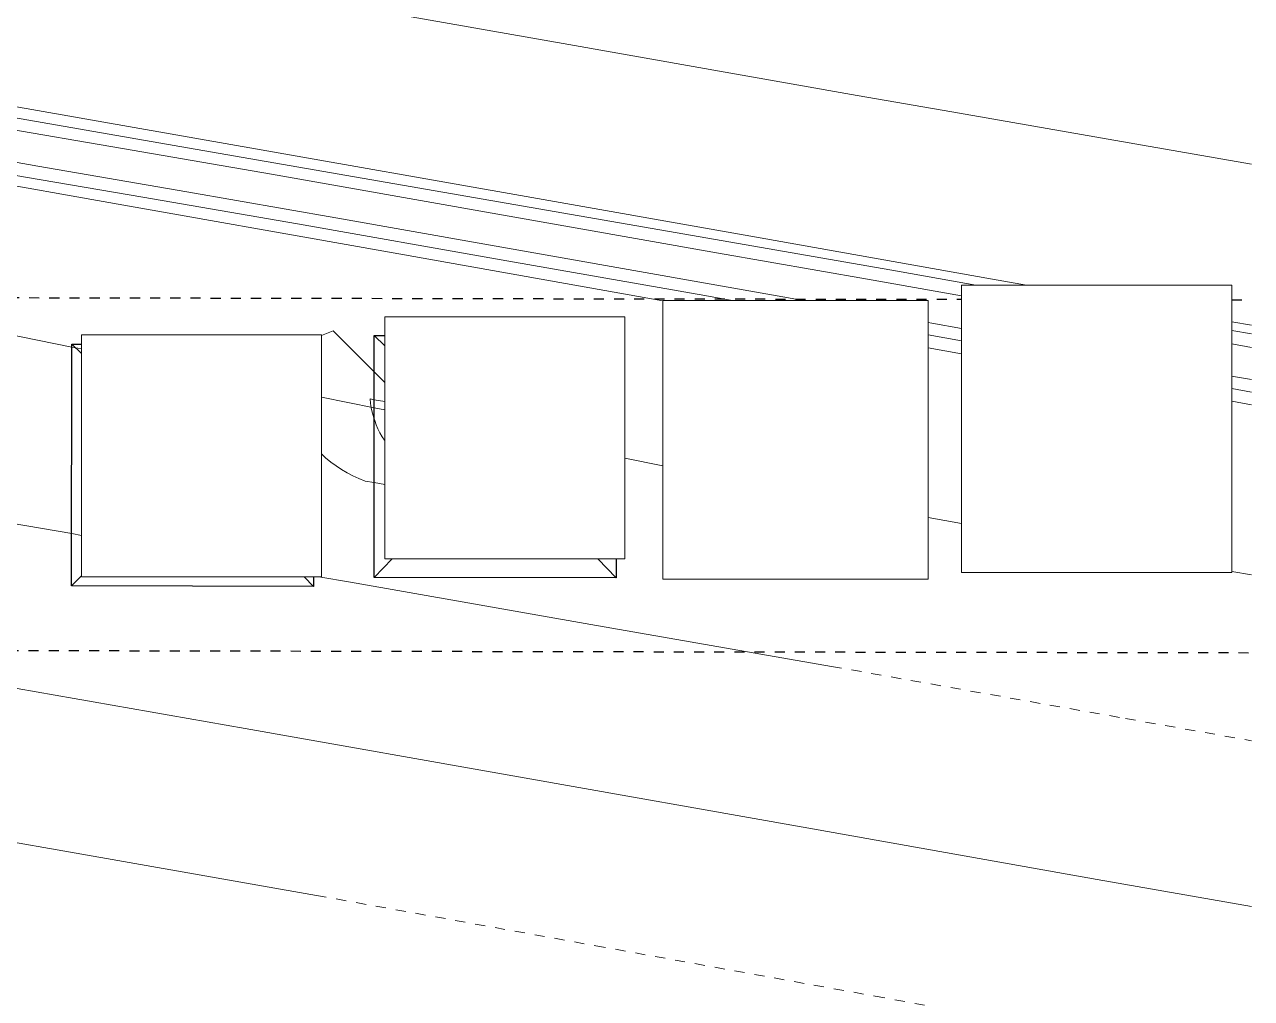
# Model space of a CAD drawing. Header units: metres. Extents: x -1147 to -802, y 5 to 567.
# Drawn here: x -1004.81 to -992.64, y 515.72 to 525.38 of the extents above; entities that cross this region are included whole.
import ezdxf

# ---------------------------------------------------------------- set-up
doc = ezdxf.new("R2010")
doc.units = ezdxf.units.M
doc.linetypes.add('IMPORT-LNMK-LaneLine3 _3__2_', pattern=[0.012, 0.003, -0.009])
doc.linetypes.add('IMPORT-LNMK-LineCont _3_', pattern=[0.004, 0.001, -0.003])
doc.layers.add('A-DETL', color=7, linetype='Continuous', lineweight=13)
doc.layers.add('A-GENM', color=7, linetype='Continuous', lineweight=35)

# ---------------------------------------------------------------- blocks, each defined once
blk = doc.blocks.new('T2DPAA-T2D-PWA-SU-M2D-000002_dwg-40815123-DRG-2873010 - GENERAL ARRANGEMENT PLAN')
at = {"color": 254, "lineweight": 18, "true_color": 0xeaeaea}
for p, q in [((-181.137, 1049.864), (-180.928, 1047.422)), ((-180.746, 1048.024), (-180.876, 1049.518)), ((-180.495, 1048.751), (-180.362, 1047.257)), ((-180.36, 1048.581), (-180.162, 1046.329)), ((-180.777, 1046.938), (-180.917, 1048.487)), ((-180.24, 1048.472), (-180.02, 1045.926)), ((-187.451, 1048.43), (-187.239, 1045.963)), ((-180.612, 1046.53), (-180.746, 1048.024)), ((-182.394, 1047.236), (-182.436, 1047.914)), ((-185.85, 1047.404), (-185.611, 1044.604)), ((-184.236, 1047.371), (-184.183, 1046.763)), ((-180.928, 1047.422), (-180.677, 1044.434)), ((-180.362, 1047.257), (-180.228, 1045.763)), ((-180.639, 1045.389), (-180.777, 1046.938)), ((-180.483, 1045.035), (-180.612, 1046.53)), ((-180.162, 1046.329), (-179.964, 1044.077)), ((-178.475, 1046.138), (-178.229, 1043.244)), ((-187.239, 1045.963), (-187.028, 1043.496)), ((-180.02, 1045.926), (-179.802, 1043.38)), ((-180.228, 1045.763), (-180.101, 1044.269)), ((-180.464, 1043.345), (-180.639, 1045.389)), ((-180.356, 1043.541), (-180.483, 1045.035)), ((-181.646, 1044.873), (-181.573, 1044.774)), ((-182.207, 1044.183), (-182.24, 1044.716)), ((-181.573, 1044.774), (-181.863, 1044.274)), ((-185.611, 1044.604), (-185.373, 1041.805)), ((-182.809, 1044.522), (-182.783, 1044.571)), ((-182.861, 1044.402), (-182.837, 1044.462)), ((-182.837, 1044.462), (-182.809, 1044.522)), ((-180.677, 1044.434), (-180.447, 1041.69)), ((-182.9, 1044.277), (-182.882, 1044.34)), ((-182.882, 1044.34), (-182.861, 1044.402)), ((-183.968, 1044.285), (-183.94, 1043.968)), ((-182.924, 1044.15), (-182.914, 1044.214)), ((-182.914, 1044.214), (-182.9, 1044.277)), ((-182.253, 1044.192), (-182.291, 1044.17)), ((-182.215, 1044.212), (-182.253, 1044.192)), ((-182.174, 1044.23), (-182.212, 1044.213)), ((-182.132, 1044.246), (-182.174, 1044.23)), ((-182.129, 1044.204), (-182.132, 1044.246)), ((-180.101, 1044.269), (-179.973, 1042.774)), ((-182.932, 1044.085), (-182.924, 1044.15)), ((-182.924, 1043.994), (-182.932, 1044.085)), ((-182.291, 1044.17), (-182.317, 1044.154)), ((-179.964, 1044.075), (-179.767, 1041.824)), ((-183.94, 1043.968), (-183.731, 1041.555)), ((-180.228, 1042.046), (-180.356, 1043.541)), ((-180.289, 1041.301), (-180.464, 1043.345)), ((-179.802, 1043.38), (-179.601, 1041.011)), ((-178.229, 1043.244), (-178.09, 1041.62)), ((-179.973, 1042.774), (-179.847, 1041.279)), ((-180.101, 1040.552), (-180.228, 1042.046)), ((-185.373, 1041.805), (-185.134, 1039.006)), ((-179.767, 1041.824), (-179.569, 1039.572)), ((-182.028, 1041.27), (-182.052, 1041.653)), ((-183.731, 1041.555), (-183.52, 1039.142)), ((-178.09, 1041.619), (-177.981, 1040.35)), ((-180.265, 1041.028), (-180.289, 1041.301)), ((-179.847, 1041.279), (-179.718, 1039.785)), ((-179.601, 1041.011), (-179.402, 1038.642)), ((-180.084, 1040.347), (-180.101, 1040.551)), ((-177.981, 1040.35), (-177.899, 1039.403)), ((-179.718, 1039.785), (-179.638, 1038.841)), ((-179.569, 1039.572), (-179.498, 1038.732)), ((-177.899, 1039.403), (-177.733, 1037.491)), ((-179.974, 1039.057), (-179.977, 1039.091)), ((-185.134, 1039.006), (-184.885, 1036.053)), ((-180.22, 1039.027), (-180.192, 1038.694)), ((-180.067, 1038.727), (-180.096, 1039.06)), ((-179.949, 1038.758), (-179.974, 1039.057)), ((-181.82, 1038.261), (-181.848, 1038.594)), ((-179.402, 1038.642), (-179.369, 1038.246)), ((-177.733, 1037.491), (-177.637, 1036.396)), ((-179.281, 1036.163), (-179.264, 1035.964)), ((-179.197, 1036.185), (-179.18, 1035.986)), ((-184.885, 1036.053), (-184.753, 1034.505)), ((-179.701, 1035.848), (-179.718, 1036.047)), ((-179.409, 1036.128), (-179.393, 1035.93)), ((-179.96, 1035.982), (-179.943, 1035.784)), ((-179.821, 1035.816), (-179.838, 1036.015)), ((-181.573, 1035.351), (-181.59, 1035.549))]:
    blk.add_line(p, q, dxfattribs=at)
at = {"color": 7, "lineweight": 18, "true_color": 0xf0f0f0}
for p, q in [((-182.393, 1047.214), (-182.394, 1047.236)), ((-182.388, 1047.139), (-182.393, 1047.212)), ((-184.183, 1046.763), (-184.175, 1046.664)), ((-182.2, 1044.076), (-182.207, 1044.183)), ((-182.12, 1044.098), (-182.129, 1044.204)), ((-181.863, 1044.274), (-181.937, 1044.146)), ((-182.431, 1044.065), (-182.463, 1044.035)), ((-182.399, 1044.094), (-182.431, 1044.065)), ((-182.364, 1044.121), (-182.399, 1044.094)), ((-182.328, 1044.147), (-182.364, 1044.121)), ((-182.317, 1044.154), (-182.328, 1044.147)), ((-182.915, 1043.886), (-182.924, 1043.994)), ((-182.492, 1044.003), (-182.497, 1043.998)), ((-182.463, 1044.035), (-182.492, 1044.003))]:
    blk.add_line(p, q, dxfattribs=at)
at = {"color": 254, "linetype": 'IMPORT-LNMK-LineCont _3_', "lineweight": 18, "true_color": 0xeaeaea}
for p, q in [((-187.028, 1043.496), (-186.799, 1040.691)), ((-186.799, 1040.691), (-186.571, 1037.885)), ((-183.52, 1039.142), (-183.271, 1036.191)), ((-186.571, 1037.885), (-186.343, 1035.08)), ((-183.271, 1036.191), (-183.164, 1034.928))]:
    blk.add_line(p, q, dxfattribs=at)
blk = doc.blocks.new('T2DPAA-T2D-PWA-SU-M2D-000100_Survey_rvt-1-DRG-2873010 - GENERAL ARRANGEMENT PLAN')
at = {"color": 254, "lineweight": 18, "true_color": 0xe1e1e1, "rotation": 75.11694444444437}
blk.add_blockref('T2DPAA-T2D-PWA-SU-M2D-000002_dwg-40815123-DRG-2873010 - GENERAL ARRANGEMENT PLAN', (-45.821, 429.478), dxfattribs=at)
blk = doc.blocks.new('T2DPAA-T2D-C3S-RW-M2D-100010_dwg-40802999-DRG-2873010 - GENERAL ARRANGEMENT PLAN')
at = {"color": 254, "linetype": 'IMPORT-LNMK-LaneLine3 _3__2_', "lineweight": 25, "true_color": 0xd5d5d5}
for p, q in [((36.153, -623.989), (37.429, -628.823)), ((32.769, -624.882), (34.045, -629.716)), ((37.429, -628.823), (38.704, -633.658)), ((34.045, -629.716), (35.32, -634.551)), ((38.704, -633.658), (39.737, -637.569)), ((35.32, -634.551), (36.596, -639.385)), ((36.596, -639.385), (37.088, -641.249)), ((40.42, -640.161), (40.47, -640.35))]:
    blk.add_line(p, q, dxfattribs=at)
blk = doc.blocks.new('T2DPAA-T2D-PWC-RW-M2D-100010_RoadDesign_rvt-1-DRG-2873010 - GENERAL ARRANGEMENT PLAN')
at = {"color": 254, "lineweight": 18, "true_color": 0xe3e3e3, "rotation": 75.11694444444437}
blk.add_blockref('T2DPAA-T2D-C3S-RW-M2D-100010_dwg-40802999-DRG-2873010 - GENERAL ARRANGEMENT PLAN', (-1722.337, 648.01), dxfattribs=at)
blk = doc.blocks.new('T2DPAA-T2D-C3S-RS-M3D-100334_rvt-1-DRG-2873010 - GENERAL ARRANGEMENT PLAN')
at = {"layer": 'A-GENM', "color": 9, "lineweight": 25, "true_color": 0xbebebe}
for p, q in [((-1101.776, 519.897), (-1101.773, 522.296)), ((-1101.773, 522.296), (-1101.669, 522.296)), ((-1104.776, 519.813), (-1104.772, 522.211)), ((-1104.772, 522.211), (-1104.677, 522.211)), ((-1099.376, 520.081), (-1099.376, 519.893)), ((-1102.376, 519.903), (-1102.376, 519.808)), ((-1102.376, 519.808), (-1104.776, 519.813)), ((-1099.376, 519.893), (-1101.776, 519.897))]:
    blk.add_line(p, q, dxfattribs=at)
at = {"layer": 'A-GENM', "color": 254, "lineweight": 25, "true_color": 0xd1d1d1}
for p, q in [((-1101.773, 522.296), (-1101.669, 522.196)), ((-1104.772, 522.211), (-1104.677, 522.12)), ((-1101.595, 520.081), (-1101.776, 519.897)), ((-1099.556, 520.081), (-1099.376, 519.893)), ((-1104.677, 519.913), (-1104.776, 519.813)), ((-1102.467, 519.903), (-1102.376, 519.808))]:
    blk.add_line(p, q, dxfattribs=at)

msp = doc.modelspace()

# ---------------------------------------------------------------- linework, layer by layer
at = {"layer": 'A-DETL', "color": 7, "lineweight": 9, "true_color": 0xffffff}
for p, q in [((-992.8402, 522.7965), (-995.5201, 522.7965)), ((-995.5201, 522.7965), (-995.5201, 519.9461)), ((-992.8402, 519.9461), (-992.8402, 522.7965)), ((-995.8496, 522.6452), (-998.4818, 522.6452)), ((-998.4818, 522.6452), (-998.4818, 519.8811)), ((-995.8496, 519.8811), (-995.8496, 522.6452)), ((-998.8583, 522.4809), (-1001.2383, 522.4809)), ((-1001.2383, 522.4809), (-1001.2383, 520.0809)), ((-998.8583, 520.0809), (-998.8583, 522.4809)), ((-1001.8663, 522.3034), (-1004.2463, 522.3034)), ((-1004.2463, 522.3034), (-1004.2463, 519.9034)), ((-1001.8663, 519.9034), (-1001.8663, 522.3034)), ((-1001.2383, 520.0809), (-998.8583, 520.0809)), ((-1004.2463, 519.9034), (-1001.8663, 519.9034)), ((-995.5201, 519.9461), (-992.8402, 519.9461)), ((-998.4818, 519.8811), (-995.8496, 519.8811))]:
    msp.add_line(p, q, dxfattribs=at)

# ---------------------------------------------------------------- block references
at = {"lineweight": 5}
for name in ['T2DPAA-T2D-PWC-RW-M2D-100010_RoadDesign_rvt-1-DRG-2873010 - GENERAL ARRANGEMENT PLAN', 'T2DPAA-T2D-C3S-RS-M3D-100334_rvt-1-DRG-2873010 - GENERAL ARRANGEMENT PLAN']:
    msp.add_blockref(name, (100.4304, 0), dxfattribs=at)
at = {"color": 254, "lineweight": 5, "true_color": 0xe1e1e1}
msp.add_blockref('T2DPAA-T2D-PWA-SU-M2D-000100_Survey_rvt-1-DRG-2873010 - GENERAL ARRANGEMENT PLAN', (100.4304, 0), dxfattribs=at)

doc.saveas('drawing.dxf')
